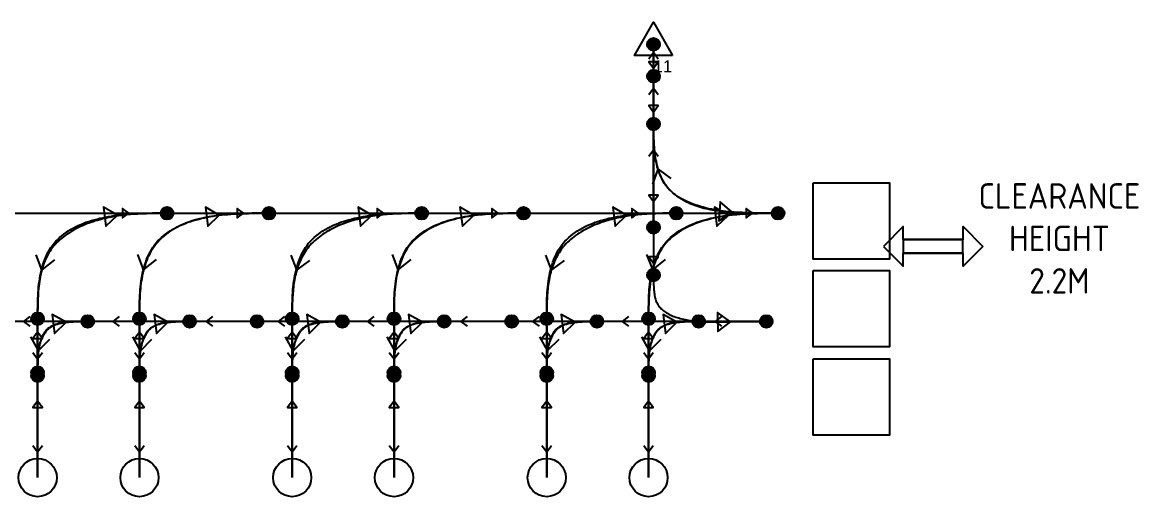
# Model space of a CAD drawing. Header units: millimetres. Extents: x -18594 to 273470, y -238787 to 48452.
# Drawn here: x 216557 to 234099, y -34571 to -27119 of the extents above; entities that cross this region are included whole.
import ezdxf

# ---------------------------------------------------------------- set-up
doc = ezdxf.new("R2010")
doc.units = ezdxf.units.MM
doc.layers.add('AM_BOR', color=4, linetype='Continuous', lineweight=25)
doc.layers.add('Xref AGV layout$0$AM_BOR', color=4, linetype='Continuous', lineweight=25)
for name, color, linetype, true_color in [('Xref AGV layout$0$Ndc8_Activity_Decant', 1, 'Continuous', 0xff0000), ('Xref AGV layout$0$Ndc8_F_ChargerOut', 5, 'Continuous', 0x0000ff), ('Xref AGV layout$0$Ndc8_F_ExtraFast', 5, 'Continuous', 0x0000ff), ('Xref AGV layout$0$Ndc8_F_Moderate', 5, 'Continuous', 0x0000ff), ('Xref AGV layout$0$Ndc8_F_TurnLeftModerate', 5, 'Continuous', 0x0000ff), ('Xref AGV layout$0$Ndc8_F_TurnRightModerate', 5, 'Continuous', 0x0000ff), ('Xref AGV layout$0$Ndc8_Home_Charger', 1, 'Continuous', 0xff0000), ('Xref AGV layout$0$Ndc8_Home_ChargerID', 1, 'Continuous', 0xff0000), ('Xref AGV layout$0$Ndc8_InAdjust_Lane', 1, 'Continuous', 0xff0000), ('Xref AGV layout$0$Ndc8_InFix_HOP', 1, 'Continuous', 0xff0000), ('Xref AGV layout$0$Ndc8_OutFix_HOP', 5, 'Continuous', 0x0000ff), ('Xref AGV layout$0$Ndc8_Point', 7, 'Continuous', 0x000080), ('Xref AGV layout$0$Ndc8_R_ChargerInSlow', 1, 'Continuous', 0xff0000), ('Xref AGV layout$0$Ndc8_R_Fast', 1, 'Continuous', 0xff0000), ('Xref AGV layout$0$Ndc8_R_Moderate', 1, 'Continuous', 0xff0000), ('Xref AGV layout$0$Ndc8_R_TurnLeftModerate', 1, 'Continuous', 0xff0000), ('Xref AGV layout$0$Ndc8_R_TurnLeftSlow', 1, 'Continuous', 0xff0000)]:
    doc.layers.add(name, color=color, linetype=linetype, true_color=true_color)
doc.layers.add('Xref AGV layout$0$Xref Armco Fork Traffic$0$Flow Arrow', color=7, linetype='Continuous')
doc.layers.add('Xref AGV layout$0$Xref Armco Fork Traffic$0$Text', color=40, linetype='Continuous')
doc.styles.add('Xref AGV layout$0$Ndc8Style', font='arial.ttf', dxfattribs={"height": 0.2})
doc.styles.add('Xref AGV layout$0$Xref Armco Fork Traffic$0$STANDARD', font='ISOCP.SHX')

# ---------------------------------------------------------------- blocks, each defined once
blk = doc.blocks.new('*U75')
at = {"color": 0, "linetype": 'Continuous'}
blk.add_lwpolyline([(0, 0), (-625, -625), (-625, -212.5), (-2500, -212.5), (-2500, 212.5), (-625, 212.5), (-625, 625)], close=True, dxfattribs=at)
blk = doc.blocks.new('Xref AGV layout')
at = {"layer": 'Xref AGV layout$0$Ndc8_Point'}
h = blk.add_hatch(color=256, dxfattribs=at)
edge = h.paths.add_edge_path(flags=0)
edge.add_arc((226475, -27465), 100, 0, 360)
h = blk.add_hatch(color=256, dxfattribs=at)
edge = h.paths.add_edge_path(flags=0)
edge.add_arc((226475, -27965), 100, 0, 360)
h = blk.add_hatch(color=256, dxfattribs=at)
edge = h.paths.add_edge_path(flags=0)
edge.add_arc((226475, -28716), 100, 0, 360)
h = blk.add_hatch(color=256, dxfattribs=at)
edge = h.paths.add_edge_path(flags=0)
edge.add_arc((218832, -30118), 100, 0, 360)
h = blk.add_hatch(color=256, dxfattribs=at)
edge = h.paths.add_edge_path(flags=0)
edge.add_arc((220432, -30118), 100, 0, 360)
h = blk.add_hatch(color=256, dxfattribs=at)
edge = h.paths.add_edge_path(flags=0)
edge.add_arc((222832, -30118), 100, 0, 360)
h = blk.add_hatch(color=256, dxfattribs=at)
edge = h.paths.add_edge_path(flags=0)
edge.add_arc((224432, -30118), 100, 0, 360)
h = blk.add_hatch(color=256, dxfattribs=at)
edge = h.paths.add_edge_path(flags=0)
edge.add_arc((226832, -30118), 100, 0, 360)
h = blk.add_hatch(color=256, dxfattribs=at)
edge = h.paths.add_edge_path(flags=0)
edge.add_arc((228432, -30118), 100, 0, 360)
h = blk.add_hatch(color=256, dxfattribs=at)
edge = h.paths.add_edge_path(flags=0)
edge.add_arc((226475, -30340), 100, 0, 360)
h = blk.add_hatch(color=256, dxfattribs=at)
edge = h.paths.add_edge_path(flags=0)
edge.add_arc((226475, -31089), 100, 0, 360)
h = blk.add_hatch(color=256, dxfattribs=at)
edge = h.paths.add_edge_path(flags=0)
edge.add_arc((216797, -31776), 100, 0, 360)
h = blk.add_hatch(color=256, dxfattribs=at)
edge = h.paths.add_edge_path(flags=0)
edge.add_arc((217585, -31818), 100, 0, 360)
h = blk.add_hatch(color=256, dxfattribs=at)
edge = h.paths.add_edge_path(flags=0)
edge.add_arc((218397, -31776), 100, 0, 360)
h = blk.add_hatch(color=256, dxfattribs=at)
edge = h.paths.add_edge_path(flags=0)
edge.add_arc((219185, -31818), 100, 0, 360)
h = blk.add_hatch(color=256, dxfattribs=at)
edge = h.paths.add_edge_path(flags=0)
edge.add_arc((220246, -31818), 100, 0, 360)
h = blk.add_hatch(color=256, dxfattribs=at)
edge = h.paths.add_edge_path(flags=0)
edge.add_arc((220797, -31776), 100, 0, 360)
h = blk.add_hatch(color=256, dxfattribs=at)
edge = h.paths.add_edge_path(flags=0)
edge.add_arc((221585, -31818), 100, 0, 360)
h = blk.add_hatch(color=256, dxfattribs=at)
edge = h.paths.add_edge_path(flags=0)
edge.add_arc((222397, -31776), 100, 0, 360)
h = blk.add_hatch(color=256, dxfattribs=at)
edge = h.paths.add_edge_path(flags=0)
edge.add_arc((223185, -31818), 100, 0, 360)
h = blk.add_hatch(color=256, dxfattribs=at)
edge = h.paths.add_edge_path(flags=0)
edge.add_arc((224246, -31818), 100, 0, 360)
h = blk.add_hatch(color=256, dxfattribs=at)
edge = h.paths.add_edge_path(flags=0)
edge.add_arc((224797, -31776), 100, 0, 360)
h = blk.add_hatch(color=256, dxfattribs=at)
edge = h.paths.add_edge_path(flags=0)
edge.add_arc((225585, -31818), 100, 0, 360)
h = blk.add_hatch(color=256, dxfattribs=at)
edge = h.paths.add_edge_path(flags=0)
edge.add_arc((226397, -31776), 100, 0, 360)
h = blk.add_hatch(color=256, dxfattribs=at)
edge = h.paths.add_edge_path(flags=0)
edge.add_arc((227185, -31818), 100, 0, 360)
h = blk.add_hatch(color=256, dxfattribs=at)
edge = h.paths.add_edge_path(flags=0)
edge.add_arc((228246, -31818), 100, 0, 360)
h = blk.add_hatch(color=256, dxfattribs=at)
edge = h.paths.add_edge_path(flags=0)
edge.add_arc((216797, -32621), 100, 0, 360)
h = blk.add_hatch(color=256, dxfattribs=at)
edge = h.paths.add_edge_path(flags=0)
edge.add_arc((216797, -32671), 100, 0, 360)
h = blk.add_hatch(color=256, dxfattribs=at)
edge = h.paths.add_edge_path(flags=0)
edge.add_arc((218397, -32621), 100, 0, 360)
h = blk.add_hatch(color=256, dxfattribs=at)
edge = h.paths.add_edge_path(flags=0)
edge.add_arc((218397, -32671), 100, 0, 360)
h = blk.add_hatch(color=256, dxfattribs=at)
edge = h.paths.add_edge_path(flags=0)
edge.add_arc((220797, -32621), 100, 0, 360)
h = blk.add_hatch(color=256, dxfattribs=at)
edge = h.paths.add_edge_path(flags=0)
edge.add_arc((220797, -32671), 100, 0, 360)
h = blk.add_hatch(color=256, dxfattribs=at)
edge = h.paths.add_edge_path(flags=0)
edge.add_arc((222397, -32621), 100, 0, 360)
h = blk.add_hatch(color=256, dxfattribs=at)
edge = h.paths.add_edge_path(flags=0)
edge.add_arc((222397, -32671), 100, 0, 360)
h = blk.add_hatch(color=256, dxfattribs=at)
edge = h.paths.add_edge_path(flags=0)
edge.add_arc((224797, -32621), 100, 0, 360)
h = blk.add_hatch(color=256, dxfattribs=at)
edge = h.paths.add_edge_path(flags=0)
edge.add_arc((224797, -32671), 100, 0, 360)
h = blk.add_hatch(color=256, dxfattribs=at)
edge = h.paths.add_edge_path(flags=0)
edge.add_arc((226397, -32621), 100, 0, 360)
h = blk.add_hatch(color=256, dxfattribs=at)
edge = h.paths.add_edge_path(flags=0)
edge.add_arc((226397, -32671), 100, 0, 360)
at = {"layer": 'Xref AGV layout$0$AM_BOR'}
for points in [[(228984, -29641), (230184, -29641), (230184, -30841), (228984, -30841)], [(228984, -31019), (230184, -31019), (230184, -32219), (228984, -32219)], [(228984, -32404), (230184, -32404), (230184, -33604), (228984, -33604)]]:
    blk.add_lwpolyline(points, close=True, dxfattribs=at)
at = {"layer": 'Xref AGV layout$0$Ndc8_Activity_Decant'}
for centre in [(216797, -34271), (218397, -34271), (220797, -34271), (222397, -34271), (224797, -34271), (226397, -34271)]:
    blk.add_circle(centre, 300, dxfattribs=at)
at = {"layer": 'Xref AGV layout$0$Ndc8_F_ChargerOut'}
for points in [[(226475, -27465), (226475, -27965)], [(226475, -27840), (226550, -27740), (226400, -27740), (226475, -27840)]]:
    blk.add_lwpolyline(points, dxfattribs=at)
at = {"layer": 'Xref AGV layout$0$Ndc8_F_ExtraFast'}
for points in [[(216432, -30118), (218832, -30118)], [(218232, -30118), (218132, -30043), (218132, -30193), (218232, -30118)], [(218832, -30118), (220432, -30118)], [(220032, -30118), (219932, -30043), (219932, -30193), (220032, -30118)], [(220432, -30118), (222832, -30118)], [(222232, -30118), (222132, -30043), (222132, -30193), (222232, -30118)], [(222832, -30118), (224432, -30118)], [(224032, -30118), (223932, -30043), (223932, -30193), (224032, -30118)], [(224432, -30118), (226832, -30118)], [(226232, -30118), (226132, -30043), (226132, -30193), (226232, -30118)], [(226832, -30118), (228432, -30118)], [(228032, -30118), (227932, -30043), (227932, -30193), (228032, -30118)]]:
    blk.add_lwpolyline(points, dxfattribs=at)
at = {"layer": 'Xref AGV layout$0$Ndc8_F_Moderate'}
for points in [[(226475, -27965), (226475, -28716)], [(226475, -28528), (226550, -28428), (226400, -28428), (226475, -28528)], [(226475, -28716), (226475, -30340)], [(226475, -29934), (226550, -29834), (226400, -29834), (226475, -29934)], [(226475, -30340), (226475, -31089)], [(226475, -30902), (226550, -30802), (226400, -30802), (226475, -30902)], [(216797, -32621), (216797, -31776)], [(218397, -32621), (218397, -31776)], [(220797, -32621), (220797, -31776)], [(222397, -32621), (222397, -31776)], [(224797, -32621), (224797, -31776)], [(226397, -32621), (226397, -31776)], [(216797, -31987), (216722, -32087), (216872, -32087), (216797, -31987)], [(218397, -31987), (218322, -32087), (218472, -32087), (218397, -31987)], [(220797, -31987), (220722, -32087), (220872, -32087), (220797, -31987)], [(222397, -31987), (222322, -32087), (222472, -32087), (222397, -31987)], [(224797, -31987), (224722, -32087), (224872, -32087), (224797, -31987)], [(226397, -31987), (226322, -32087), (226472, -32087), (226397, -31987)], [(216797, -32671), (216797, -32621)], [(218397, -32671), (218397, -32621)], [(220797, -32671), (220797, -32621)], [(222397, -32671), (222397, -32621)], [(224797, -32671), (224797, -32621)], [(226397, -32671), (226397, -32621)]]:
    blk.add_lwpolyline(points, dxfattribs=at)
at = {"layer": 'Xref AGV layout$0$Ndc8_F_TurnLeftModerate'}
for points in [[(226475, -28716), (226475, -28749), (226475, -28782), (226475, -28815), (226475, -28848), (226476, -28881), (226476, -28913), (226477, -28946), (226478, -28979), (226480, -29012), (226482, -29045), (226484, -29077), (226486, -29110), (226490, -29143), (226493, -29175), (226493, -29175), (226497, -29208), (226502, -29240), (226507, -29272), (226514, -29304), (226520, -29336), (226528, -29367), (226536, -29398), (226545, -29429), (226555, -29459), (226565, -29489), (226577, -29518), (226589, -29546), (226603, -29574), (226617, -29600), (226617, -29600), (226633, -29627), (226649, -29652), (226667, -29676), (226685, -29700), (226704, -29723), (226724, -29745), (226745, -29766), (226767, -29787), (226789, -29807), (226813, -29826), (226837, -29844), (226862, -29862), (226887, -29878), (226913, -29894), (226913, -29894), (226940, -29910), (226967, -29925), (226995, -29939), (227023, -29952), (227052, -29965), (227081, -29977), (227111, -29988), (227142, -29999), (227172, -30009), (227204, -30019), (227235, -30028), (227267, -30036), (227299, -30044), (227332, -30051), (227332, -30051), (227365, -30058), (227398, -30065), (227432, -30071), (227466, -30076), (227500, -30081), (227535, -30086), (227570, -30090), (227606, -30094), (227643, -30097), (227680, -30100), (227717, -30103), (227755, -30106), (227794, -30108), (227833, -30110), (227833, -30110), (227873, -30111), (227914, -30113), (227955, -30114), (227996, -30115), (228039, -30116), (228081, -30116), (228124, -30117), (228168, -30117), (228211, -30118), (228255, -30118), (228299, -30118), (228343, -30118), (228388, -30118), (228432, -30118)], [(227712, -30103), (227523, -29939), (227502, -30238), (227712, -30103)], [(226475, -31089), (226475, -31115), (226475, -31142), (226475, -31168), (226475, -31194), (226476, -31220), (226477, -31245), (226478, -31270), (226479, -31295), (226481, -31319), (226483, -31342), (226485, -31366), (226488, -31388), (226492, -31409), (226496, -31430), (226496, -31430), (226501, -31450), (226506, -31470), (226512, -31488), (226519, -31506), (226527, -31523), (226535, -31539), (226544, -31555), (226554, -31570), (226564, -31584), (226576, -31598), (226588, -31611), (226601, -31624), (226615, -31637), (226630, -31649), (226630, -31649), (226646, -31661), (226663, -31672), (226680, -31683), (226698, -31694), (226718, -31704), (226737, -31714), (226758, -31724), (226779, -31733), (226801, -31741), (226824, -31749), (226847, -31757), (226871, -31764), (226895, -31771), (226919, -31777), (226919, -31777), (226944, -31783), (226970, -31789), (226996, -31794), (227022, -31798), (227049, -31802), (227077, -31806), (227104, -31809), (227133, -31812), (227161, -31815), (227190, -31817), (227220, -31819), (227250, -31821), (227281, -31822), (227312, -31823), (227312, -31823), (227344, -31824), (227376, -31824), (227408, -31825), (227441, -31825), (227474, -31825), (227507, -31825), (227541, -31824), (227575, -31824), (227609, -31823), (227643, -31823), (227677, -31822), (227711, -31821), (227745, -31821), (227779, -31820), (227779, -31820), (227813, -31820), (227847, -31819), (227880, -31819), (227914, -31819), (227947, -31819), (227981, -31818), (228014, -31818), (228047, -31818), (228080, -31818), (228114, -31818), (228147, -31818), (228180, -31818), (228213, -31818), (228246, -31818)], [(227683, -31822), (227480, -31676), (227486, -31976), (227683, -31822)]]:
    blk.add_lwpolyline(points, dxfattribs=at)
at = {"layer": 'Xref AGV layout$0$Ndc8_F_TurnRightModerate'}
for points in [[(216797, -31776), (216797, -31730), (216797, -31684), (216797, -31638), (216798, -31592), (216799, -31546), (216800, -31500), (216801, -31455), (216803, -31409), (216806, -31364), (216809, -31319), (216813, -31274), (216818, -31230), (216824, -31185), (216831, -31141), (216831, -31141), (216839, -31097), (216847, -31054), (216857, -31011), (216869, -30969), (216881, -30927), (216895, -30886), (216910, -30846), (216926, -30806), (216944, -30768), (216963, -30730), (216984, -30694), (217006, -30658), (217030, -30624), (217056, -30591), (217056, -30591), (217083, -30559), (217112, -30529), (217143, -30500), (217175, -30472), (217208, -30446), (217243, -30420), (217279, -30396), (217316, -30374), (217354, -30352), (217393, -30332), (217433, -30312), (217474, -30294), (217515, -30277), (217557, -30261), (217557, -30261), (217600, -30247), (217643, -30233), (217687, -30220), (217731, -30209), (217775, -30198), (217820, -30188), (217865, -30179), (217911, -30170), (217956, -30163), (218002, -30156), (218048, -30150), (218094, -30145), (218140, -30140), (218186, -30136), (218186, -30136), (218233, -30132), (218279, -30129), (218325, -30127), (218371, -30125), (218417, -30123), (218463, -30121), (218509, -30120), (218556, -30119), (218602, -30119), (218648, -30118), (218694, -30118), (218740, -30118), (218786, -30118), (218832, -30118)], [(218051, -30150), (217834, -30025), (217871, -30323), (218051, -30150)], [(218397, -31776), (218397, -31730), (218397, -31684), (218397, -31638), (218398, -31592), (218399, -31546), (218400, -31500), (218401, -31455), (218403, -31409), (218406, -31364), (218409, -31319), (218413, -31274), (218418, -31230), (218424, -31185), (218431, -31141), (218431, -31141), (218439, -31097), (218447, -31054), (218457, -31011), (218469, -30969), (218481, -30927), (218495, -30886), (218510, -30846), (218526, -30806), (218544, -30768), (218563, -30730), (218584, -30694), (218606, -30658), (218630, -30624), (218656, -30591), (218656, -30591), (218683, -30559), (218712, -30529), (218743, -30500), (218775, -30472), (218808, -30446), (218843, -30420), (218879, -30396), (218916, -30374), (218954, -30352), (218993, -30332), (219033, -30312), (219074, -30294), (219115, -30277), (219157, -30261), (219157, -30261), (219200, -30247), (219243, -30233), (219287, -30220), (219331, -30209), (219375, -30198), (219420, -30188), (219465, -30179), (219511, -30170), (219556, -30163), (219602, -30156), (219648, -30150), (219694, -30145), (219740, -30140), (219786, -30136), (219786, -30136), (219833, -30132), (219879, -30129), (219925, -30127), (219971, -30125), (220017, -30123), (220063, -30121), (220109, -30120), (220156, -30119), (220202, -30119), (220248, -30118), (220294, -30118), (220340, -30118), (220386, -30118), (220432, -30118)], [(219651, -30150), (219434, -30025), (219471, -30323), (219651, -30150)], [(220797, -31776), (220797, -31730), (220797, -31684), (220797, -31638), (220798, -31592), (220799, -31546), (220800, -31500), (220801, -31455), (220803, -31409), (220806, -31364), (220809, -31319), (220813, -31274), (220818, -31230), (220824, -31185), (220831, -31141), (220831, -31141), (220839, -31097), (220847, -31054), (220857, -31011), (220869, -30969), (220881, -30927), (220895, -30886), (220910, -30846), (220926, -30806), (220944, -30768), (220963, -30730), (220984, -30694), (221006, -30658), (221030, -30624), (221056, -30591), (221056, -30591), (221083, -30559), (221112, -30529), (221143, -30500), (221175, -30472), (221208, -30446), (221243, -30420), (221279, -30396), (221316, -30374), (221354, -30352), (221393, -30332), (221433, -30312), (221474, -30294), (221515, -30277), (221557, -30261), (221557, -30261), (221600, -30247), (221643, -30233), (221687, -30220), (221731, -30209), (221775, -30198), (221820, -30188), (221865, -30179), (221911, -30170), (221956, -30163), (222002, -30156), (222048, -30150), (222094, -30145), (222140, -30140), (222186, -30136), (222186, -30136), (222233, -30132), (222279, -30129), (222325, -30127), (222371, -30125), (222417, -30123), (222463, -30121), (222509, -30120), (222556, -30119), (222602, -30119), (222648, -30118), (222694, -30118), (222740, -30118), (222786, -30118), (222832, -30118)], [(222051, -30150), (221834, -30025), (221871, -30323), (222051, -30150)], [(222397, -31776), (222397, -31730), (222397, -31684), (222397, -31638), (222398, -31592), (222399, -31546), (222400, -31500), (222401, -31455), (222403, -31409), (222406, -31364), (222409, -31319), (222413, -31274), (222418, -31230), (222424, -31185), (222431, -31141), (222431, -31141), (222439, -31097), (222447, -31054), (222457, -31011), (222469, -30969), (222481, -30927), (222495, -30886), (222510, -30846), (222526, -30806), (222544, -30768), (222563, -30730), (222584, -30694), (222606, -30658), (222630, -30624), (222656, -30591), (222656, -30591), (222683, -30559), (222712, -30529), (222743, -30500), (222775, -30472), (222808, -30446), (222843, -30420), (222879, -30396), (222916, -30374), (222954, -30352), (222993, -30332), (223033, -30312), (223074, -30294), (223115, -30277), (223157, -30261), (223157, -30261), (223200, -30247), (223243, -30233), (223287, -30220), (223331, -30209), (223375, -30198), (223420, -30188), (223465, -30179), (223511, -30170), (223556, -30163), (223602, -30156), (223648, -30150), (223694, -30145), (223740, -30140), (223787, -30136), (223787, -30136), (223833, -30132), (223879, -30129), (223925, -30127), (223971, -30125), (224017, -30123), (224063, -30121), (224109, -30120), (224156, -30119), (224202, -30119), (224248, -30118), (224294, -30118), (224340, -30118), (224386, -30118), (224432, -30118)], [(223651, -30150), (223434, -30025), (223471, -30323), (223651, -30150)], [(224797, -31776), (224797, -31730), (224797, -31684), (224797, -31638), (224798, -31592), (224799, -31546), (224800, -31500), (224801, -31455), (224803, -31409), (224806, -31364), (224809, -31319), (224813, -31274), (224818, -31230), (224824, -31185), (224831, -31141), (224831, -31141), (224839, -31097), (224847, -31054), (224857, -31011), (224869, -30969), (224881, -30927), (224895, -30886), (224910, -30846), (224926, -30806), (224944, -30768), (224963, -30730), (224984, -30694), (225006, -30658), (225030, -30624), (225056, -30591), (225056, -30591), (225083, -30559), (225112, -30529), (225143, -30500), (225175, -30472), (225208, -30446), (225243, -30420), (225279, -30396), (225316, -30374), (225354, -30352), (225393, -30332), (225433, -30312), (225474, -30294), (225515, -30277), (225557, -30261), (225557, -30261), (225600, -30247), (225643, -30233), (225687, -30220), (225731, -30209), (225775, -30198), (225820, -30188), (225865, -30179), (225911, -30170), (225956, -30163), (226002, -30156), (226048, -30150), (226094, -30145), (226140, -30140), (226187, -30136), (226187, -30136), (226233, -30132), (226279, -30129), (226325, -30127), (226371, -30125), (226417, -30123), (226463, -30121), (226509, -30120), (226556, -30119), (226602, -30119), (226648, -30118), (226694, -30118), (226740, -30118), (226786, -30118), (226832, -30118)], [(226051, -30150), (225834, -30025), (225871, -30323), (226051, -30150)], [(226397, -31776), (226397, -31730), (226397, -31684), (226397, -31638), (226398, -31592), (226399, -31546), (226400, -31500), (226401, -31455), (226403, -31409), (226406, -31364), (226409, -31319), (226413, -31274), (226418, -31230), (226424, -31185), (226431, -31141), (226431, -31141), (226439, -31097), (226447, -31054), (226457, -31011), (226469, -30969), (226481, -30927), (226495, -30886), (226510, -30846), (226526, -30806), (226544, -30768), (226563, -30730), (226584, -30694), (226606, -30658), (226630, -30624), (226656, -30591), (226656, -30591), (226683, -30559), (226712, -30529), (226743, -30500), (226775, -30472), (226808, -30446), (226843, -30420), (226879, -30396), (226916, -30374), (226954, -30352), (226993, -30332), (227033, -30312), (227074, -30294), (227115, -30277), (227157, -30261), (227157, -30261), (227200, -30247), (227243, -30233), (227287, -30220), (227331, -30209), (227375, -30198), (227420, -30188), (227465, -30179), (227511, -30170), (227556, -30163), (227602, -30156), (227648, -30150), (227694, -30145), (227740, -30140), (227786, -30136), (227786, -30136), (227833, -30132), (227879, -30129), (227925, -30127), (227971, -30125), (228017, -30123), (228063, -30121), (228109, -30120), (228156, -30119), (228202, -30119), (228248, -30118), (228294, -30118), (228340, -30118), (228386, -30118), (228432, -30118)], [(227651, -30150), (227434, -30025), (227471, -30323), (227651, -30150)], [(217243, -31832), (217026, -31708), (217063, -32006), (217243, -31832)], [(218843, -31832), (218626, -31708), (218663, -32006), (218843, -31832)], [(221243, -31832), (221026, -31708), (221063, -32006), (221243, -31832)], [(222843, -31832), (222626, -31708), (222663, -32006), (222843, -31832)], [(225243, -31832), (225026, -31708), (225063, -32006), (225243, -31832)], [(226843, -31832), (226626, -31708), (226663, -32006), (226843, -31832)], [(216797, -32621), (216797, -32601), (216797, -32582), (216797, -32562), (216797, -32543), (216797, -32524), (216797, -32505), (216798, -32486), (216798, -32467), (216799, -32448), (216799, -32430), (216800, -32412), (216801, -32394), (216802, -32377), (216803, -32360), (216803, -32360), (216804, -32343), (216806, -32326), (216807, -32310), (216809, -32295), (216812, -32279), (216814, -32264), (216817, -32249), (216820, -32234), (216823, -32219), (216826, -32205), (216830, -32190), (216834, -32176), (216839, -32161), (216843, -32146), (216843, -32146), (216848, -32132), (216854, -32117), (216860, -32103), (216866, -32089), (216872, -32074), (216879, -32060), (216886, -32046), (216893, -32033), (216900, -32020), (216908, -32007), (216916, -31995), (216924, -31983), (216933, -31971), (216941, -31960), (216941, -31960), (216950, -31950), (216959, -31941), (216968, -31932), (216978, -31923), (216987, -31915), (216997, -31908), (217008, -31901), (217019, -31895), (217030, -31888), (217041, -31883), (217053, -31877), (217065, -31872), (217078, -31867), (217091, -31863), (217091, -31863), (217105, -31859), (217120, -31855), (217134, -31851), (217149, -31847), (217165, -31844), (217181, -31841), (217197, -31838), (217214, -31836), (217231, -31833), (217248, -31831), (217266, -31829), (217283, -31827), (217301, -31826), (217319, -31824), (217319, -31824), (217338, -31823), (217356, -31822), (217375, -31821), (217393, -31820), (217412, -31820), (217431, -31819), (217450, -31819), (217469, -31818), (217488, -31818), (217508, -31818), (217527, -31818), (217546, -31818), (217566, -31818), (217585, -31818)], [(218397, -32621), (218397, -32601), (218397, -32582), (218397, -32562), (218397, -32543), (218397, -32524), (218397, -32505), (218398, -32486), (218398, -32467), (218399, -32448), (218399, -32430), (218400, -32412), (218401, -32394), (218402, -32377), (218403, -32360), (218403, -32360), (218404, -32343), (218406, -32326), (218407, -32310), (218409, -32295), (218412, -32279), (218414, -32264), (218417, -32249), (218420, -32234), (218423, -32219), (218426, -32205), (218430, -32190), (218434, -32176), (218439, -32161), (218443, -32146), (218443, -32146), (218448, -32132), (218454, -32117), (218460, -32103), (218466, -32089), (218472, -32074), (218479, -32060), (218486, -32046), (218493, -32033), (218500, -32020), (218508, -32007), (218516, -31995), (218524, -31983), (218533, -31971), (218541, -31960), (218541, -31960), (218550, -31950), (218559, -31941), (218568, -31932), (218578, -31923), (218587, -31915), (218597, -31908), (218608, -31901), (218619, -31895), (218630, -31888), (218641, -31883), (218653, -31877), (218666, -31872), (218678, -31867), (218692, -31863), (218692, -31863), (218705, -31859), (218720, -31855), (218735, -31851), (218750, -31847), (218765, -31844), (218781, -31841), (218798, -31838), (218814, -31836), (218831, -31833), (218849, -31831), (218866, -31829), (218884, -31827), (218902, -31826), (218920, -31824), (218920, -31824), (218938, -31823), (218957, -31822), (218975, -31821), (218994, -31820), (219013, -31820), (219032, -31819), (219051, -31819), (219070, -31818), (219089, -31818), (219108, -31818), (219127, -31818), (219146, -31818), (219166, -31818), (219185, -31818)], [(220797, -32621), (220797, -32601), (220797, -32582), (220797, -32562), (220797, -32543), (220797, -32524), (220797, -32505), (220798, -32486), (220798, -32467), (220799, -32448), (220799, -32430), (220800, -32412), (220801, -32394), (220802, -32377), (220803, -32360), (220803, -32360), (220804, -32343), (220806, -32326), (220807, -32310), (220809, -32295), (220812, -32279), (220814, -32264), (220817, -32249), (220820, -32234), (220823, -32219), (220826, -32205), (220830, -32190), (220834, -32176), (220839, -32161), (220843, -32146), (220843, -32146), (220848, -32132), (220854, -32117), (220860, -32103), (220866, -32089), (220872, -32074), (220879, -32060), (220886, -32046), (220893, -32033), (220900, -32020), (220908, -32007), (220916, -31995), (220924, -31983), (220933, -31971), (220941, -31960), (220941, -31960), (220950, -31950), (220959, -31941), (220968, -31932), (220978, -31923), (220987, -31915), (220997, -31908), (221008, -31901), (221019, -31895), (221030, -31888), (221041, -31883), (221053, -31877), (221066, -31872), (221078, -31867), (221092, -31863), (221092, -31863), (221105, -31859), (221120, -31855), (221135, -31851), (221150, -31847), (221165, -31844), (221181, -31841), (221198, -31838), (221214, -31836), (221231, -31833), (221249, -31831), (221266, -31829), (221284, -31827), (221302, -31826), (221320, -31824), (221320, -31824), (221338, -31823), (221357, -31822), (221375, -31821), (221394, -31820), (221413, -31820), (221432, -31819), (221451, -31819), (221470, -31818), (221489, -31818), (221508, -31818), (221527, -31818), (221546, -31818), (221566, -31818), (221585, -31818)], [(222397, -32621), (222397, -32601), (222397, -32582), (222397, -32562), (222397, -32543), (222397, -32524), (222397, -32505), (222398, -32486), (222398, -32467), (222399, -32448), (222399, -32430), (222400, -32412), (222401, -32394), (222402, -32377), (222403, -32360), (222403, -32360), (222404, -32343), (222406, -32326), (222407, -32310), (222409, -32295), (222412, -32279), (222414, -32264), (222417, -32249), (222420, -32234), (222423, -32219), (222426, -32205), (222430, -32190), (222434, -32176), (222439, -32161), (222443, -32146), (222443, -32146), (222448, -32132), (222454, -32117), (222460, -32103), (222466, -32089), (222472, -32074), (222479, -32060), (222486, -32046), (222493, -32033), (222500, -32020), (222508, -32007), (222516, -31995), (222524, -31983), (222533, -31971), (222541, -31960), (222541, -31960), (222550, -31950), (222559, -31941), (222568, -31932), (222578, -31923), (222587, -31915), (222597, -31908), (222608, -31901), (222619, -31895), (222630, -31888), (222641, -31883), (222653, -31877), (222665, -31872), (222678, -31867), (222692, -31863), (222692, -31863), (222705, -31859), (222720, -31855), (222734, -31851), (222749, -31847), (222765, -31844), (222781, -31841), (222797, -31838), (222814, -31836), (222831, -31833), (222848, -31831), (222866, -31829), (222883, -31827), (222901, -31826), (222919, -31824), (222919, -31824), (222938, -31823), (222956, -31822), (222975, -31821), (222993, -31820), (223012, -31820), (223031, -31819), (223050, -31819), (223069, -31818), (223088, -31818), (223108, -31818), (223127, -31818), (223146, -31818), (223166, -31818), (223185, -31818)], [(224797, -32621), (224797, -32601), (224797, -32582), (224797, -32562), (224797, -32543), (224797, -32524), (224797, -32505), (224798, -32486), (224798, -32467), (224799, -32448), (224799, -32430), (224800, -32412), (224801, -32394), (224802, -32377), (224803, -32360), (224803, -32360), (224804, -32343), (224806, -32326), (224807, -32310), (224809, -32295), (224812, -32279), (224814, -32264), (224817, -32249), (224820, -32234), (224823, -32219), (224826, -32205), (224830, -32190), (224834, -32176), (224839, -32161), (224843, -32146), (224843, -32146), (224848, -32132), (224854, -32117), (224860, -32103), (224866, -32089), (224872, -32074), (224879, -32060), (224886, -32046), (224893, -32033), (224900, -32020), (224908, -32007), (224916, -31995), (224924, -31983), (224933, -31971), (224941, -31960), (224941, -31960), (224950, -31950), (224959, -31941), (224968, -31932), (224978, -31923), (224987, -31915), (224997, -31908), (225008, -31901), (225019, -31895), (225030, -31888), (225041, -31883), (225053, -31877), (225065, -31872), (225078, -31867), (225092, -31863), (225092, -31863), (225105, -31859), (225120, -31855), (225134, -31851), (225149, -31847), (225165, -31844), (225181, -31841), (225197, -31838), (225214, -31836), (225231, -31833), (225248, -31831), (225266, -31829), (225283, -31827), (225301, -31826), (225319, -31824), (225319, -31824), (225338, -31823), (225356, -31822), (225375, -31821), (225393, -31820), (225412, -31820), (225431, -31819), (225450, -31819), (225469, -31818), (225488, -31818), (225508, -31818), (225527, -31818), (225546, -31818), (225566, -31818), (225585, -31818)], [(226397, -32621), (226397, -32601), (226397, -32582), (226397, -32562), (226397, -32543), (226397, -32524), (226397, -32505), (226398, -32486), (226398, -32467), (226399, -32448), (226399, -32430), (226400, -32412), (226401, -32394), (226402, -32377), (226403, -32360), (226403, -32360), (226404, -32343), (226406, -32326), (226407, -32310), (226409, -32295), (226412, -32279), (226414, -32264), (226417, -32249), (226420, -32234), (226423, -32219), (226426, -32205), (226430, -32190), (226434, -32176), (226439, -32161), (226443, -32146), (226443, -32146), (226448, -32132), (226454, -32117), (226460, -32103), (226466, -32089), (226472, -32074), (226479, -32060), (226486, -32046), (226493, -32033), (226500, -32020), (226508, -32007), (226516, -31995), (226524, -31983), (226533, -31971), (226541, -31960), (226541, -31960), (226550, -31950), (226559, -31941), (226568, -31932), (226578, -31923), (226587, -31915), (226597, -31908), (226608, -31901), (226619, -31895), (226630, -31888), (226641, -31883), (226653, -31877), (226665, -31872), (226678, -31867), (226691, -31863), (226691, -31863), (226705, -31859), (226720, -31855), (226734, -31851), (226749, -31847), (226765, -31844), (226781, -31841), (226797, -31838), (226814, -31836), (226831, -31833), (226848, -31831), (226866, -31829), (226883, -31827), (226901, -31826), (226919, -31824), (226919, -31824), (226938, -31823), (226956, -31822), (226975, -31821), (226993, -31820), (227012, -31820), (227031, -31819), (227050, -31819), (227069, -31818), (227088, -31818), (227108, -31818), (227127, -31818), (227146, -31818), (227166, -31818), (227185, -31818)]]:
    blk.add_lwpolyline(points, dxfattribs=at)
at = {"layer": 'Xref AGV layout$0$Ndc8_Home_Charger'}
blk.add_lwpolyline([(226775, -27638), (226175, -27638), (226475, -27119)], close=True, dxfattribs=at)
at = {"layer": 'Xref AGV layout$0$Ndc8_InAdjust_Lane'}
for points in [[(226475, -30340), (226475, -28716)], [(226400, -29222), (226475, -29122), (226550, -29222)], [(216797, -32621), (216797, -32671)], [(218397, -32621), (218397, -32671)], [(220797, -32621), (220797, -32671)], [(222397, -32621), (222397, -32671)], [(224797, -32621), (224797, -32671)], [(226397, -32621), (226397, -32671)]]:
    blk.add_lwpolyline(points, dxfattribs=at)
at = {"layer": 'Xref AGV layout$0$Ndc8_InFix_HOP'}
for points in [[(216797, -32671), (216797, -34271)], [(218397, -32671), (218397, -34271)], [(220797, -32671), (220797, -34271)], [(222397, -32671), (222397, -34271)], [(224797, -32671), (224797, -34271)], [(226397, -32671), (226397, -34271)], [(216872, -33771), (216797, -33871), (216722, -33771)], [(218472, -33771), (218397, -33871), (218322, -33771)], [(220872, -33771), (220797, -33871), (220722, -33771)], [(222472, -33771), (222397, -33871), (222322, -33771)], [(224872, -33771), (224797, -33871), (224722, -33771)], [(226472, -33771), (226397, -33871), (226322, -33771)]]:
    blk.add_lwpolyline(points, dxfattribs=at)
at = {"layer": 'Xref AGV layout$0$Ndc8_OutFix_HOP'}
for points in [[(216797, -34271), (216797, -32671)], [(218397, -34271), (218397, -32671)], [(220797, -34271), (220797, -32671)], [(222397, -34271), (222397, -32671)], [(224797, -34271), (224797, -32671)], [(226397, -34271), (226397, -32671)], [(216797, -33071), (216722, -33171), (216872, -33171), (216797, -33071)], [(218397, -33071), (218322, -33171), (218472, -33171), (218397, -33071)], [(220797, -33071), (220722, -33171), (220872, -33171), (220797, -33071)], [(222397, -33071), (222322, -33171), (222472, -33171), (222397, -33071)], [(224797, -33071), (224722, -33171), (224872, -33171), (224797, -33071)], [(226397, -33071), (226322, -33171), (226472, -33171), (226397, -33071)]]:
    blk.add_lwpolyline(points, dxfattribs=at)
at = {"layer": 'Xref AGV layout$0$Ndc8_Point'}
for centre in [(226475, -27465), (226475, -27965), (226475, -28716), (218832, -30118), (220432, -30118), (222832, -30118), (224432, -30118), (226832, -30118), (228432, -30118), (226475, -30340), (226475, -31089), (216797, -31776), (217585, -31818), (218397, -31776), (219185, -31818), (220246, -31818), (220797, -31776), (221585, -31818), (222397, -31776), (223185, -31818), (224246, -31818), (224797, -31776), (225585, -31818), (226397, -31776), (227185, -31818), (228246, -31818), (216797, -32621), (216797, -32671), (218397, -32621), (218397, -32671), (220797, -32621), (220797, -32671), (222397, -32621), (222397, -32671), (224797, -32621), (224797, -32671), (226397, -32621), (226397, -32671)]:
    blk.add_circle(centre, 100, dxfattribs=at)
at = {"layer": 'Xref AGV layout$0$Ndc8_R_ChargerInSlow'}
for points in [[(226475, -27965), (226475, -27465)], [(226400, -27690), (226475, -27590), (226550, -27690)]]:
    blk.add_lwpolyline(points, dxfattribs=at)
at = {"layer": 'Xref AGV layout$0$Ndc8_R_Fast'}
for points in [[(216681, -31893), (216581, -31818), (216681, -31743)], [(218085, -31893), (217985, -31818), (218085, -31743)], [(219550, -31893), (219450, -31818), (219550, -31743)], [(220681, -31893), (220581, -31818), (220681, -31743)], [(222085, -31893), (221985, -31818), (222085, -31743)], [(223550, -31893), (223450, -31818), (223550, -31743)], [(224681, -31893), (224581, -31818), (224681, -31743)], [(226085, -31893), (225985, -31818), (226085, -31743)], [(227550, -31893), (227450, -31818), (227550, -31743)], [(217585, -31818), (216246, -31818)], [(219185, -31818), (217585, -31818)], [(220246, -31818), (219185, -31818)], [(221585, -31818), (220246, -31818)], [(223185, -31818), (221585, -31818)], [(224246, -31818), (223185, -31818)], [(225585, -31818), (224246, -31818)], [(227185, -31818), (225585, -31818)], [(228246, -31818), (227185, -31818)]]:
    blk.add_lwpolyline(points, dxfattribs=at)
at = {"layer": 'Xref AGV layout$0$Ndc8_R_Moderate'}
for points in [[(226475, -28716), (226475, -27965)], [(226400, -28253), (226475, -28153), (226550, -28253)], [(216797, -31776), (216797, -32621)], [(218397, -31776), (218397, -32621)], [(220797, -31776), (220797, -32621)], [(222397, -31776), (222397, -32621)], [(224797, -31776), (224797, -32621)], [(226397, -31776), (226397, -32621)], [(216872, -32310), (216797, -32410), (216722, -32310)], [(218472, -32310), (218397, -32410), (218322, -32310)], [(220872, -32310), (220797, -32410), (220722, -32310)], [(222472, -32310), (222397, -32410), (222322, -32310)], [(224872, -32310), (224797, -32410), (224722, -32310)], [(226472, -32310), (226397, -32410), (226322, -32310)]]:
    blk.add_lwpolyline(points, dxfattribs=at)
at = {"layer": 'Xref AGV layout$0$Ndc8_R_TurnLeftModerate'}
for points in [[(218832, -30118), (218794, -30118), (218755, -30118), (218717, -30118), (218679, -30118), (218640, -30119), (218602, -30119), (218564, -30120), (218525, -30121), (218487, -30122), (218449, -30123), (218410, -30125), (218372, -30127), (218334, -30129), (218295, -30132), (218295, -30132), (218257, -30136), (218219, -30139), (218181, -30144), (218143, -30148), (218105, -30153), (218067, -30159), (218029, -30165), (217992, -30171), (217954, -30178), (217917, -30186), (217881, -30194), (217844, -30202), (217808, -30211), (217773, -30220), (217773, -30220), (217737, -30230), (217702, -30240), (217668, -30251), (217634, -30263), (217600, -30275), (217567, -30287), (217534, -30300), (217502, -30314), (217470, -30329), (217438, -30344), (217407, -30359), (217376, -30376), (217346, -30393), (217317, -30411), (217317, -30411), (217287, -30429), (217259, -30448), (217231, -30468), (217203, -30489), (217177, -30511), (217150, -30533), (217125, -30556), (217101, -30580), (217077, -30605), (217054, -30631), (217033, -30657), (217012, -30685), (216992, -30713), (216974, -30742), (216974, -30742), (216956, -30773), (216940, -30804), (216925, -30835), (216911, -30868), (216897, -30902), (216885, -30936), (216874, -30970), (216864, -31006), (216855, -31042), (216846, -31078), (216838, -31115), (216832, -31152), (216825, -31189), (216820, -31227), (216820, -31227), (216816, -31265), (216812, -31304), (216808, -31342), (216805, -31381), (216803, -31420), (216801, -31459), (216800, -31499), (216799, -31538), (216798, -31577), (216798, -31617), (216797, -31657), (216797, -31696), (216797, -31736), (216797, -31776)], [(220432, -30118), (220399, -30118), (220367, -30118), (220334, -30118), (220301, -30118), (220268, -30118), (220235, -30119), (220202, -30119), (220169, -30119), (220135, -30120), (220102, -30121), (220068, -30122), (220034, -30123), (219999, -30124), (219965, -30125), (219965, -30125), (219929, -30127), (219894, -30129), (219858, -30131), (219823, -30134), (219786, -30137), (219750, -30140), (219713, -30144), (219676, -30148), (219639, -30153), (219602, -30158), (219565, -30163), (219527, -30169), (219490, -30176), (219452, -30183), (219452, -30183), (219414, -30191), (219376, -30199), (219338, -30208), (219300, -30218), (219263, -30229), (219225, -30240), (219188, -30252), (219152, -30265), (219115, -30279), (219080, -30293), (219044, -30309), (219010, -30325), (218976, -30343), (218943, -30361), (218943, -30361), (218910, -30381), (218879, -30401), (218848, -30423), (218818, -30445), (218789, -30468), (218761, -30493), (218734, -30518), (218708, -30544), (218684, -30571), (218660, -30599), (218637, -30628), (218616, -30658), (218595, -30688), (218576, -30720), (218576, -30720), (218558, -30752), (218542, -30785), (218526, -30819), (218511, -30853), (218498, -30888), (218486, -30924), (218474, -30960), (218464, -30997), (218455, -31034), (218446, -31071), (218438, -31109), (218432, -31147), (218425, -31186), (218420, -31224), (218420, -31224), (218416, -31263), (218412, -31302), (218408, -31341), (218405, -31380), (218403, -31419), (218401, -31459), (218400, -31498), (218399, -31538), (218398, -31577), (218398, -31617), (218397, -31657), (218397, -31696), (218397, -31736), (218397, -31776)], [(222832, -30118), (222806, -30118), (222780, -30118), (222753, -30118), (222727, -30118), (222700, -30118), (222673, -30119), (222646, -30119), (222619, -30119), (222592, -30120), (222564, -30121), (222535, -30122), (222507, -30123), (222477, -30124), (222448, -30125), (222448, -30125), (222418, -30127), (222387, -30129), (222356, -30131), (222324, -30134), (222292, -30137), (222260, -30140), (222228, -30143), (222195, -30147), (222161, -30151), (222128, -30156), (222094, -30160), (222061, -30166), (222027, -30171), (221993, -30177), (221993, -30177), (221959, -30184), (221925, -30191), (221891, -30198), (221856, -30206), (221822, -30215), (221788, -30224), (221755, -30233), (221721, -30243), (221687, -30254), (221654, -30265), (221620, -30277), (221588, -30289), (221555, -30302), (221522, -30316), (221522, -30316), (221490, -30330), (221458, -30345), (221427, -30361), (221396, -30377), (221366, -30394), (221336, -30412), (221307, -30430), (221279, -30449), (221251, -30468), (221224, -30488), (221198, -30508), (221173, -30529), (221148, -30551), (221125, -30572), (221125, -30572), (221103, -30595), (221081, -30618), (221061, -30641), (221042, -30665), (221024, -30690), (221006, -30715), (220990, -30740), (220974, -30766), (220959, -30792), (220945, -30818), (220932, -30845), (220920, -30873), (220908, -30900), (220897, -30928), (220897, -30928), (220887, -30957), (220878, -30985), (220869, -31014), (220861, -31043), (220853, -31073), (220846, -31103), (220840, -31132), (220834, -31163), (220829, -31193), (220824, -31223), (220820, -31254), (220816, -31284), (220813, -31315), (220810, -31346), (220810, -31346), (220807, -31376), (220805, -31407), (220803, -31438), (220802, -31468), (220800, -31499), (220799, -31530), (220799, -31561), (220798, -31591), (220798, -31622), (220797, -31653), (220797, -31684), (220797, -31714), (220797, -31745), (220797, -31776)], [(224432, -30118), (224391, -30118), (224350, -30118), (224309, -30118), (224268, -30118), (224226, -30119), (224185, -30119), (224143, -30120), (224101, -30121), (224059, -30122), (224017, -30124), (223974, -30126), (223931, -30129), (223888, -30131), (223844, -30135), (223844, -30135), (223800, -30139), (223755, -30143), (223710, -30148), (223665, -30154), (223619, -30160), (223574, -30167), (223528, -30175), (223483, -30184), (223437, -30193), (223391, -30203), (223346, -30215), (223301, -30227), (223256, -30240), (223211, -30254), (223211, -30254), (223167, -30270), (223123, -30286), (223080, -30304), (223038, -30323), (222996, -30343), (222955, -30364), (222916, -30386), (222877, -30410), (222840, -30435), (222804, -30461), (222769, -30489), (222736, -30518), (222705, -30549), (222675, -30581), (222675, -30581), (222648, -30614), (222622, -30649), (222598, -30685), (222575, -30722), (222554, -30760), (222535, -30800), (222518, -30840), (222502, -30881), (222487, -30923), (222474, -30965), (222462, -31008), (222451, -31052), (222441, -31096), (222433, -31140), (222433, -31140), (222426, -31185), (222420, -31229), (222415, -31274), (222410, -31319), (222407, -31365), (222404, -31410), (222402, -31455), (222400, -31501), (222399, -31547), (222398, -31592), (222397, -31638), (222397, -31684), (222397, -31730), (222397, -31776)], [(226832, -30118), (226806, -30118), (226780, -30118), (226753, -30118), (226727, -30118), (226700, -30118), (226673, -30119), (226646, -30119), (226619, -30119), (226592, -30120), (226564, -30121), (226535, -30122), (226507, -30123), (226477, -30124), (226448, -30125), (226448, -30125), (226418, -30127), (226387, -30129), (226356, -30131), (226324, -30134), (226292, -30137), (226260, -30140), (226228, -30143), (226195, -30147), (226161, -30151), (226128, -30156), (226094, -30160), (226061, -30166), (226027, -30171), (225993, -30177), (225993, -30177), (225959, -30184), (225925, -30191), (225891, -30198), (225856, -30206), (225822, -30215), (225788, -30224), (225755, -30233), (225721, -30243), (225687, -30254), (225654, -30265), (225620, -30277), (225588, -30289), (225555, -30302), (225522, -30316), (225522, -30316), (225490, -30330), (225458, -30345), (225427, -30361), (225396, -30377), (225366, -30394), (225336, -30412), (225307, -30430), (225279, -30449), (225251, -30468), (225224, -30488), (225198, -30508), (225173, -30529), (225148, -30551), (225125, -30572), (225125, -30572), (225103, -30595), (225081, -30618), (225061, -30641), (225042, -30665), (225024, -30690), (225006, -30715), (224990, -30740), (224974, -30766), (224959, -30792), (224945, -30818), (224932, -30845), (224920, -30873), (224908, -30900), (224897, -30928), (224897, -30928), (224887, -30957), (224878, -30985), (224869, -31014), (224861, -31043), (224853, -31073), (224846, -31103), (224840, -31132), (224834, -31163), (224829, -31193), (224824, -31223), (224820, -31254), (224816, -31284), (224813, -31315), (224810, -31346), (224810, -31346), (224807, -31376), (224805, -31407), (224803, -31438), (224802, -31468), (224800, -31499), (224799, -31530), (224799, -31561), (224798, -31591), (224798, -31622), (224797, -31653), (224797, -31684), (224797, -31714), (224797, -31745), (224797, -31776)], [(228432, -30118), (228391, -30118), (228350, -30118), (228309, -30118), (228268, -30118), (228226, -30119), (228185, -30119), (228143, -30120), (228101, -30121), (228059, -30122), (228017, -30124), (227974, -30126), (227931, -30129), (227888, -30131), (227844, -30135), (227844, -30135), (227800, -30139), (227755, -30143), (227710, -30148), (227665, -30154), (227619, -30160), (227574, -30167), (227528, -30175), (227483, -30184), (227437, -30193), (227391, -30203), (227346, -30215), (227301, -30227), (227256, -30240), (227211, -30254), (227211, -30254), (227167, -30270), (227123, -30286), (227080, -30304), (227038, -30323), (226996, -30343), (226955, -30364), (226916, -30386), (226877, -30410), (226840, -30435), (226804, -30461), (226769, -30489), (226736, -30518), (226705, -30549), (226675, -30581), (226675, -30581), (226648, -30614), (226622, -30649), (226598, -30685), (226575, -30722), (226554, -30760), (226535, -30800), (226518, -30840), (226502, -30881), (226487, -30923), (226474, -30965), (226462, -31008), (226451, -31052), (226441, -31096), (226433, -31140), (226433, -31140), (226426, -31185), (226420, -31229), (226415, -31274), (226410, -31319), (226407, -31365), (226404, -31410), (226402, -31455), (226400, -31501), (226399, -31547), (226398, -31592), (226397, -31638), (226397, -31684), (226397, -31730), (226397, -31776)], [(217062, -30852), (216864, -31005), (216773, -30772)], [(218659, -30845), (218463, -31000), (218369, -30768)], [(221070, -30860), (220870, -31009), (220783, -30775)], [(222660, -30846), (222464, -31001), (222371, -30769)], [(225070, -30860), (224870, -31009), (224783, -30775)], [(226660, -30846), (226464, -31001), (226371, -30769)], [(217585, -31818), (217569, -31818), (217553, -31818), (217537, -31818), (217521, -31818), (217505, -31818), (217490, -31818), (217474, -31818), (217458, -31819), (217442, -31819), (217427, -31819), (217411, -31820), (217395, -31820), (217380, -31821), (217364, -31822), (217364, -31822), (217349, -31822), (217333, -31823), (217318, -31824), (217303, -31825), (217288, -31827), (217273, -31828), (217258, -31830), (217243, -31832), (217229, -31834), (217214, -31836), (217200, -31838), (217185, -31841), (217171, -31843), (217157, -31846), (217157, -31846), (217144, -31849), (217130, -31853), (217117, -31856), (217103, -31860), (217090, -31864), (217078, -31868), (217065, -31873), (217053, -31878), (217041, -31883), (217030, -31888), (217018, -31893), (217008, -31899), (216997, -31905), (216987, -31911), (216987, -31911), (216977, -31917), (216968, -31924), (216959, -31931), (216950, -31938), (216942, -31945), (216934, -31953), (216926, -31961), (216919, -31970), (216912, -31979), (216905, -31988), (216898, -31997), (216892, -32008), (216886, -32018), (216880, -32029), (216880, -32029), (216875, -32040), (216869, -32052), (216864, -32064), (216860, -32076), (216855, -32089), (216850, -32102), (216846, -32115), (216842, -32128), (216838, -32142), (216835, -32155), (216831, -32169), (216828, -32182), (216825, -32195), (216822, -32209), (216822, -32209), (216820, -32222), (216817, -32235), (216815, -32248), (216813, -32260), (216811, -32273), (216809, -32286), (216808, -32299), (216806, -32312), (216805, -32325), (216804, -32338), (216803, -32352), (216802, -32365), (216801, -32379), (216800, -32394), (216800, -32394), (216800, -32409), (216799, -32424), (216799, -32439), (216798, -32455), (216798, -32471), (216798, -32487), (216797, -32503), (216797, -32520), (216797, -32536), (216797, -32553), (216797, -32570), (216797, -32587), (216797, -32604), (216797, -32621)], [(219185, -31818), (219169, -31818), (219153, -31818), (219138, -31818), (219122, -31818), (219106, -31818), (219090, -31818), (219075, -31818), (219059, -31819), (219044, -31819), (219028, -31819), (219013, -31820), (218997, -31820), (218982, -31821), (218967, -31822), (218967, -31822), (218951, -31822), (218936, -31823), (218921, -31824), (218906, -31825), (218891, -31827), (218877, -31828), (218862, -31830), (218848, -31831), (218833, -31833), (218819, -31835), (218805, -31838), (218792, -31840), (218778, -31843), (218765, -31846), (218765, -31846), (218751, -31848), (218739, -31852), (218726, -31855), (218713, -31859), (218701, -31862), (218689, -31867), (218677, -31871), (218665, -31875), (218654, -31880), (218643, -31885), (218632, -31890), (218622, -31895), (218611, -31901), (218602, -31907), (218602, -31907), (218592, -31913), (218582, -31919), (218573, -31925), (218564, -31932), (218556, -31939), (218548, -31947), (218540, -31954), (218532, -31962), (218524, -31971), (218517, -31980), (218510, -31989), (218503, -31999), (218497, -32009), (218491, -32019), (218491, -32019), (218485, -32030), (218479, -32042), (218473, -32053), (218468, -32065), (218463, -32078), (218458, -32091), (218453, -32103), (218449, -32117), (218445, -32130), (218441, -32143), (218437, -32156), (218433, -32170), (218430, -32183), (218427, -32196), (218427, -32196), (218424, -32209), (218421, -32223), (218418, -32236), (218416, -32249), (218414, -32262), (218412, -32275), (218410, -32288), (218408, -32301), (218407, -32315), (218405, -32329), (218404, -32343), (218403, -32357), (218402, -32371), (218401, -32386), (218401, -32386), (218400, -32401), (218399, -32417), (218399, -32433), (218398, -32449), (218398, -32465), (218398, -32482), (218397, -32499), (218397, -32516), (218397, -32533), (218397, -32551), (218397, -32568), (218397, -32586), (218397, -32603), (218397, -32621)], [(221585, -31818), (221569, -31818), (221553, -31818), (221537, -31818), (221521, -31818), (221505, -31818), (221489, -31818), (221473, -31818), (221457, -31819), (221441, -31819), (221425, -31819), (221409, -31820), (221393, -31820), (221378, -31821), (221362, -31822), (221362, -31822), (221346, -31822), (221331, -31823), (221315, -31824), (221300, -31825), (221284, -31827), (221269, -31828), (221254, -31830), (221239, -31832), (221224, -31834), (221210, -31836), (221195, -31838), (221181, -31841), (221167, -31843), (221153, -31846), (221153, -31846), (221140, -31849), (221126, -31853), (221113, -31856), (221100, -31860), (221088, -31864), (221075, -31868), (221063, -31873), (221052, -31878), (221040, -31883), (221029, -31888), (221018, -31893), (221008, -31899), (220997, -31905), (220987, -31911), (220987, -31911), (220978, -31917), (220969, -31924), (220960, -31931), (220951, -31938), (220943, -31945), (220935, -31953), (220928, -31961), (220920, -31970), (220913, -31979), (220907, -31988), (220900, -31998), (220894, -32008), (220888, -32018), (220882, -32029), (220882, -32029), (220876, -32041), (220871, -32052), (220866, -32065), (220861, -32077), (220856, -32090), (220852, -32103), (220847, -32116), (220843, -32130), (220839, -32143), (220835, -32157), (220832, -32170), (220829, -32184), (220826, -32197), (220823, -32211), (220823, -32211), (220820, -32224), (220817, -32237), (220815, -32250), (220813, -32263), (220811, -32276), (220809, -32289), (220808, -32302), (220806, -32315), (220805, -32328), (220804, -32341), (220803, -32355), (220802, -32369), (220801, -32383), (220800, -32397), (220800, -32397), (220800, -32411), (220799, -32426), (220799, -32442), (220798, -32457), (220798, -32473), (220798, -32489), (220797, -32505), (220797, -32521), (220797, -32538), (220797, -32554), (220797, -32571), (220797, -32587), (220797, -32604), (220797, -32621)], [(223185, -31818), (223169, -31818), (223153, -31818), (223138, -31818), (223122, -31818), (223106, -31818), (223090, -31818), (223075, -31818), (223059, -31819), (223044, -31819), (223028, -31819), (223013, -31820), (222997, -31820), (222982, -31821), (222966, -31822), (222966, -31822), (222951, -31822), (222936, -31823), (222921, -31824), (222906, -31825), (222891, -31827), (222877, -31828), (222862, -31830), (222848, -31831), (222833, -31833), (222819, -31835), (222805, -31838), (222792, -31840), (222778, -31843), (222765, -31846), (222765, -31846), (222751, -31848), (222739, -31852), (222726, -31855), (222713, -31859), (222701, -31862), (222689, -31867), (222677, -31871), (222665, -31875), (222654, -31880), (222643, -31885), (222632, -31890), (222622, -31895), (222611, -31901), (222601, -31907), (222601, -31907), (222592, -31913), (222582, -31919), (222573, -31925), (222564, -31932), (222556, -31939), (222548, -31947), (222540, -31954), (222532, -31962), (222524, -31971), (222517, -31980), (222510, -31989), (222503, -31999), (222497, -32009), (222491, -32019), (222491, -32019), (222485, -32030), (222479, -32042), (222473, -32053), (222468, -32065), (222463, -32078), (222458, -32091), (222453, -32103), (222449, -32117), (222445, -32130), (222441, -32143), (222437, -32156), (222433, -32170), (222430, -32183), (222427, -32196), (222427, -32196), (222424, -32209), (222421, -32223), (222418, -32236), (222416, -32249), (222414, -32262), (222412, -32275), (222410, -32288), (222408, -32301), (222407, -32315), (222405, -32329), (222404, -32343), (222403, -32357), (222402, -32371), (222401, -32386), (222401, -32386), (222400, -32401), (222399, -32417), (222399, -32433), (222398, -32449), (222398, -32465), (222398, -32482), (222397, -32499), (222397, -32516), (222397, -32533), (222397, -32551), (222397, -32568), (222397, -32586), (222397, -32603), (222397, -32621)], [(225585, -31818), (225569, -31818), (225553, -31818), (225537, -31818), (225521, -31818), (225505, -31818), (225490, -31818), (225474, -31818), (225458, -31819), (225442, -31819), (225427, -31819), (225411, -31820), (225395, -31820), (225380, -31821), (225364, -31822), (225364, -31822), (225349, -31822), (225333, -31823), (225318, -31824), (225303, -31825), (225288, -31827), (225273, -31828), (225258, -31830), (225243, -31832), (225229, -31834), (225214, -31836), (225200, -31838), (225185, -31841), (225171, -31843), (225157, -31846), (225157, -31846), (225144, -31849), (225130, -31853), (225117, -31856), (225103, -31860), (225090, -31864), (225078, -31868), (225065, -31873), (225053, -31878), (225041, -31883), (225030, -31888), (225018, -31893), (225008, -31899), (224997, -31905), (224987, -31911), (224987, -31911), (224977, -31917), (224968, -31924), (224959, -31931), (224950, -31938), (224942, -31945), (224934, -31953), (224926, -31961), (224919, -31970), (224912, -31979), (224905, -31988), (224898, -31997), (224892, -32008), (224886, -32018), (224880, -32029), (224880, -32029), (224875, -32040), (224869, -32052), (224864, -32064), (224860, -32076), (224855, -32089), (224850, -32102), (224846, -32115), (224842, -32128), (224838, -32142), (224835, -32155), (224831, -32169), (224828, -32182), (224825, -32195), (224822, -32209), (224822, -32209), (224820, -32222), (224817, -32235), (224815, -32248), (224813, -32260), (224811, -32273), (224809, -32286), (224808, -32299), (224806, -32312), (224805, -32325), (224804, -32338), (224803, -32352), (224802, -32365), (224801, -32379), (224800, -32394), (224800, -32394), (224800, -32409), (224799, -32424), (224799, -32439), (224798, -32455), (224798, -32471), (224798, -32487), (224797, -32503), (224797, -32520), (224797, -32536), (224797, -32553), (224797, -32570), (224797, -32587), (224797, -32604), (224797, -32621)], [(227185, -31818), (227169, -31818), (227153, -31818), (227138, -31818), (227122, -31818), (227106, -31818), (227090, -31818), (227075, -31818), (227059, -31819), (227044, -31819), (227028, -31819), (227013, -31820), (226997, -31820), (226982, -31821), (226966, -31822), (226966, -31822), (226951, -31822), (226936, -31823), (226921, -31824), (226906, -31825), (226891, -31827), (226877, -31828), (226862, -31830), (226848, -31831), (226833, -31833), (226819, -31835), (226805, -31838), (226792, -31840), (226778, -31843), (226765, -31846), (226765, -31846), (226751, -31848), (226739, -31852), (226726, -31855), (226713, -31859), (226701, -31862), (226689, -31867), (226677, -31871), (226665, -31875), (226654, -31880), (226643, -31885), (226632, -31890), (226622, -31895), (226611, -31901), (226602, -31907), (226602, -31907), (226592, -31913), (226582, -31919), (226573, -31925), (226564, -31932), (226556, -31939), (226548, -31947), (226540, -31954), (226532, -31962), (226524, -31971), (226517, -31980), (226510, -31989), (226503, -31999), (226497, -32009), (226491, -32019), (226491, -32019), (226485, -32030), (226479, -32042), (226473, -32053), (226468, -32065), (226463, -32078), (226458, -32091), (226453, -32103), (226449, -32117), (226445, -32130), (226441, -32143), (226437, -32156), (226433, -32170), (226430, -32183), (226427, -32196), (226427, -32196), (226424, -32209), (226421, -32223), (226418, -32236), (226416, -32249), (226414, -32262), (226412, -32275), (226410, -32288), (226408, -32301), (226407, -32315), (226405, -32329), (226404, -32343), (226403, -32357), (226402, -32371), (226401, -32386), (226401, -32386), (226400, -32401), (226399, -32417), (226399, -32433), (226398, -32449), (226398, -32465), (226398, -32482), (226397, -32499), (226397, -32516), (226397, -32533), (226397, -32551), (226397, -32568), (226397, -32586), (226397, -32603), (226397, -32621)], [(216986, -32100), (216810, -32277), (216689, -32058)], [(218588, -32103), (218411, -32279), (218291, -32060)], [(220988, -32101), (220811, -32278), (220691, -32059)], [(222588, -32103), (222411, -32279), (222291, -32060)], [(224986, -32100), (224810, -32277), (224689, -32058)], [(226588, -32103), (226411, -32279), (226291, -32060)]]:
    blk.add_lwpolyline(points, dxfattribs=at)
at = {"layer": 'Xref AGV layout$0$Ndc8_R_TurnLeftSlow'}
for points in [[(228432, -30118), (228396, -30118), (228360, -30118), (228324, -30118), (228288, -30118), (228252, -30118), (228216, -30117), (228179, -30117), (228142, -30117), (228104, -30116), (228066, -30115), (228028, -30114), (227989, -30113), (227949, -30112), (227909, -30110), (227909, -30110), (227869, -30109), (227827, -30106), (227785, -30104), (227743, -30101), (227700, -30098), (227657, -30094), (227613, -30090), (227569, -30085), (227525, -30079), (227480, -30072), (227435, -30065), (227391, -30056), (227346, -30047), (227301, -30037), (227301, -30037), (227256, -30025), (227211, -30013), (227167, -29999), (227123, -29985), (227080, -29969), (227037, -29952), (226996, -29933), (226956, -29914), (226917, -29893), (226879, -29871), (226843, -29847), (226808, -29822), (226776, -29796), (226745, -29768), (226745, -29768), (226717, -29739), (226690, -29709), (226666, -29677), (226644, -29644), (226623, -29610), (226605, -29575), (226588, -29540), (226572, -29503), (226558, -29466), (226546, -29428), (226534, -29390), (226525, -29351), (226516, -29312), (226508, -29273), (226508, -29273), (226502, -29234), (226496, -29194), (226491, -29155), (226487, -29115), (226484, -29076), (226481, -29036), (226479, -28996), (226478, -28956), (226477, -28916), (226476, -28876), (226475, -28836), (226475, -28796), (226475, -28756), (226475, -28716)], [(226462, -29664), (226546, -29428), (226749, -29574)]]:
    blk.add_lwpolyline(points, dxfattribs=at)
at = {"layer": 'Xref AGV layout$0$Xref Armco Fork Traffic$0$Flow Arrow', "yscale": 0.5, "zscale": 0.5}
for p, xscale in [((230088, -30639), -0.5), ((231651, -30639), 0.5)]:
    blk.add_blockref('*U75', p, dxfattribs=dict(at, xscale=xscale))
at = {"layer": 'Xref AGV layout$0$Ndc8_Home_ChargerID', "style": 'Xref AGV layout$0$Ndc8Style'}
blk.add_text('11', height=190, dxfattribs=at).set_placement((226475, -27905))
at = {"layer": 'Xref AGV layout$0$Xref Armco Fork Traffic$0$Text', "insert": (232853, -29647), "char_height": 400, "attachment_point": 2, "style": 'Xref AGV layout$0$Xref Armco Fork Traffic$0$STANDARD'}
blk.add_mtext_dynamic_manual_height_columns('CLEARANCE HEIGHT 2.2M', width=1508.35, gutter_width=12.5, heights=[0], dxfattribs=at)

msp = doc.modelspace()

# ---------------------------------------------------------------- block references
at = {"layer": 'AM_BOR'}
msp.add_blockref('Xref AGV layout', (0, 0), dxfattribs=at)

doc.saveas('drawing.dxf')
